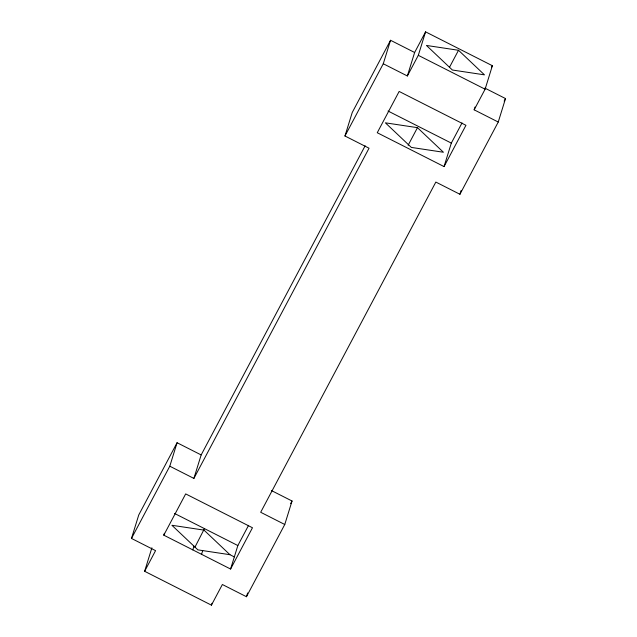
<?xml version="1.0" encoding="UTF-8"?>
<svg xmlns="http://www.w3.org/2000/svg" width="637" height="637" viewBox="0 0 637 637"><rect width="100%" height="100%" fill="white"/><g stroke="black" fill="none" stroke-linecap="round" stroke-linejoin="round"><path stroke-width="0.96" d="M271.394 490.538L292.041 501.008L284.771 524.49L246.455 596.726L222.369 584.511L211.42 605.15L144.631 571.285L155.571 550.647L131.485 538.44L138.755 514.959L177.07 442.723L201.157 454.937L193.887 478.419L169.8 466.204L177.07 442.723M144.631 571.285L151.893 547.804M163.789 535.168L185.678 493.898L252.475 527.755L230.578 569.032L163.789 535.168L164.37 533.296M192.804 549.882L193.959 546.156M204.453 528.622L194.866 547.31M201.563 554.325L202.717 550.599M193.887 478.419L369.046 148.206L344.959 135.992L352.229 112.51L390.545 40.274L414.631 52.489L407.362 75.97L383.275 63.756L390.545 40.274M211.42 605.15L212.002 603.271M230.578 569.032L237.848 545.551L248.565 525.35M246.455 596.726L247.618 592.967M407.362 75.97L418.31 55.331L425.58 31.85L492.369 65.715L485.107 89.196L474.159 109.827L498.245 122.041L459.93 194.277L435.843 182.063L260.684 512.275L284.771 524.49M444.053 166.583L465.95 125.306L399.152 91.449L377.255 132.727L444.053 166.583L451.322 143.102L462.032 122.909M474.159 109.827L475.027 107.016M459.93 194.277L461.092 190.519M498.245 122.041L505.515 98.56L484.868 88.097M131.485 538.44L169.8 466.204M344.959 135.992L383.275 63.756M201.157 454.937L365.136 145.801M414.631 52.489L425.58 31.85M408.142 145.244L417.466 127.663L443.424 152.251L411.351 147.418L385.385 122.83L417.466 127.663M449.396 67.474L458.513 50.275L484.478 74.855L452.397 70.022L426.44 45.442L458.513 50.275M491.461 67.434L492.369 65.715M290.655 503.62L292.041 501.008M504.13 101.172L505.515 98.56M229.949 554.7L197.876 549.866L171.91 525.278L203.991 530.111L229.949 554.7L234.328 556.921M418.31 55.331L485.107 89.196M388.044 111.029L451.322 143.102M174.57 513.47L237.848 545.551"/></g></svg>
